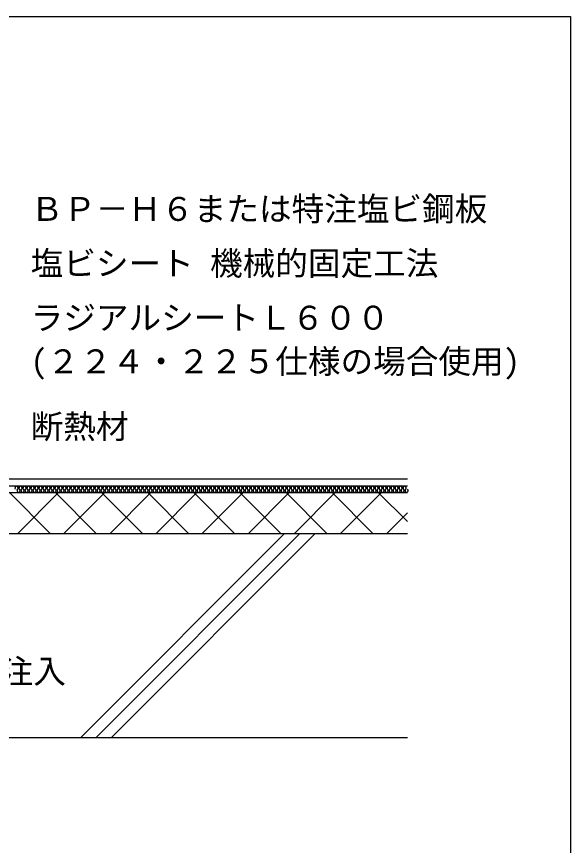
# Model space of a CAD drawing. Units: millimetres, scale not verified. Extents: x -663 to 617, y -965 to 1003.
# Drawn here: x 210 to 617, y -631 to -21 of the extents above; entities that cross this region are included whole.
import ezdxf
from ezdxf.enums import TextEntityAlignment as Align

# ---------------------------------------------------------------- set-up
doc = ezdxf.new("R2010")
doc.units = ezdxf.units.MM
doc.header["$LTSCALE"] = 8
for name, color, linetype in [('4-2', 7, 'Continuous'), ('4-3', 3, 'Continuous'), ('4-4', 2, 'Continuous'), ('4-A', 7, 'Continuous'), ('4-D', 4, 'Continuous'), ('4-E', 4, 'Continuous'), ('F-7', 1, 'Continuous')]:
    doc.layers.add(name, color=color, linetype=linetype)
doc.styles.add('ＭＳ ゴシック', font='')
doc.styles.get('ＭＳ ゴシック').set_extended_font_data('MS Gothic')

msp = doc.modelspace()

# ---------------------------------------------------------------- linework, layer by layer
at = {"layer": '4-2'}
for p, q in [((-12.883, -366.432), (497.117, -366.432)), ((11.979, -371.432), (497.117, -371.432)), ((-12.883, -401.432), (497.117, -401.432))]:
    msp.add_line(p, q, dxfattribs=at)
at = {"layer": '4-3'}
msp.add_line((137.117, -551.432), (497.117, -551.432), dxfattribs=at)
at = {"layer": '4-4'}
msp.add_line((43.29, -361.432), (497.117, -361.432), dxfattribs=at)
at = {"layer": '4-D'}
for p, q in [((204.207, -371.432), (234.207, -401.432)), ((210.408, -401.432), (240.408, -371.432)), ((238.148, -371.432), (268.148, -401.432)), ((244.349, -401.432), (274.349, -371.432)), ((272.089, -371.432), (302.089, -401.432)), ((278.29, -401.432), (308.29, -371.432)), ((306.03, -371.432), (336.03, -401.432)), ((312.231, -401.432), (342.231, -371.432)), ((339.972, -371.432), (369.972, -401.432)), ((346.172, -401.432), (376.172, -371.432)), ((373.913, -371.432), (403.913, -401.432)), ((380.113, -401.432), (410.113, -371.432)), ((407.854, -371.432), (437.854, -401.432)), ((414.054, -401.432), (444.054, -371.432)), ((441.795, -371.432), (471.795, -401.432)), ((447.996, -401.432), (477.996, -371.432)), ((475.736, -371.432), (497.117, -392.813)), ((481.937, -401.432), (497.117, -386.251))]:
    msp.add_line(p, q, dxfattribs=at)
for centre, start, end in [((209.5, -367.973), 307.52351, 232.47649), ((210.972, -369.89), 127.52351, 52.47649), ((212.444, -367.973), 307.52351, 232.47649), ((213.916, -369.89), 127.52351, 52.47649), ((215.388, -367.973), 307.52351, 232.47649), ((216.86, -369.89), 127.52351, 52.47649), ((218.331, -367.973), 307.52351, 232.47649), ((219.803, -369.89), 127.52351, 52.47649), ((221.275, -367.973), 307.52351, 232.47649), ((222.747, -369.89), 127.52351, 52.47649), ((224.219, -367.973), 307.52351, 232.47649), ((225.691, -369.89), 127.52351, 52.47649), ((227.163, -367.973), 307.52351, 232.47649), ((228.635, -369.89), 127.52351, 52.47649), ((230.107, -367.973), 307.52351, 232.47649), ((231.579, -369.89), 127.52351, 52.47649), ((233.051, -367.973), 307.52351, 232.47649), ((234.523, -369.89), 127.52351, 52.47649), ((235.995, -367.973), 307.52351, 232.47649), ((237.467, -369.89), 127.52351, 52.47649), ((238.939, -367.973), 307.52351, 232.47649), ((240.411, -369.89), 127.52351, 52.47649), ((241.883, -367.973), 307.52351, 232.47649), ((243.355, -369.89), 127.52351, 52.47649), ((244.827, -367.973), 307.52351, 232.47649), ((246.299, -369.89), 127.52351, 52.47649), ((247.771, -367.973), 307.52351, 232.47649), ((249.243, -369.89), 127.52351, 52.47649), ((250.715, -367.973), 307.52351, 232.47649), ((252.187, -369.89), 127.52351, 52.47649), ((253.659, -367.973), 307.52351, 232.47649), ((255.13, -369.89), 127.52351, 52.47649), ((256.602, -367.973), 307.52351, 232.47649), ((258.074, -369.89), 127.52351, 52.47649), ((259.546, -367.973), 307.52351, 232.47649), ((261.018, -369.89), 127.52351, 52.47649), ((262.49, -367.973), 307.52351, 232.47649), ((263.962, -369.89), 127.52351, 52.47649), ((265.434, -367.973), 307.52351, 232.47649), ((266.906, -369.89), 127.52351, 52.47649), ((268.378, -367.973), 307.52351, 232.47649), ((269.85, -369.89), 127.52351, 52.47649), ((271.322, -367.973), 307.52351, 232.47649), ((272.794, -369.89), 127.52351, 52.47649), ((274.266, -367.973), 307.52351, 232.47649), ((275.738, -369.89), 127.52351, 52.47649), ((277.21, -367.973), 307.52351, 232.47649), ((278.682, -369.89), 127.52351, 52.47649), ((280.154, -367.973), 307.52351, 232.47649), ((281.626, -369.89), 127.52351, 52.47649), ((283.098, -367.973), 307.52351, 232.47649), ((284.57, -369.89), 127.52351, 52.47649), ((286.042, -367.973), 307.52351, 232.47649), ((287.514, -369.89), 127.52351, 52.47649), ((288.986, -367.973), 307.52351, 232.47649), ((290.458, -369.89), 127.52351, 52.47649), ((291.929, -367.973), 307.52351, 232.47649), ((293.401, -369.89), 127.52351, 52.47649), ((294.873, -367.973), 307.52351, 232.47649), ((296.345, -369.89), 127.52351, 52.47649), ((297.817, -367.973), 307.52351, 232.47649), ((299.289, -369.89), 127.52351, 52.47649), ((300.761, -367.973), 307.52351, 232.47649), ((302.233, -369.89), 127.52351, 52.47649), ((303.705, -367.973), 307.52351, 232.47649), ((305.177, -369.89), 127.52351, 52.47649), ((306.649, -367.973), 307.52351, 232.47649), ((308.121, -369.89), 127.52351, 52.47649), ((309.593, -367.973), 307.52351, 232.47649), ((311.065, -369.89), 127.52351, 52.47649), ((312.537, -367.973), 307.52351, 232.47649), ((314.009, -369.89), 127.52351, 52.47649), ((315.481, -367.973), 307.52351, 232.47649), ((316.953, -369.89), 127.52351, 52.47649), ((318.425, -367.973), 307.52351, 232.47649), ((319.897, -369.89), 127.52351, 52.47649), ((321.369, -367.973), 307.52351, 232.47649), ((322.841, -369.89), 127.52351, 52.47649), ((324.313, -367.973), 307.52351, 232.47649), ((325.785, -369.89), 127.52351, 52.47649), ((327.257, -367.973), 307.52351, 232.47649), ((328.728, -369.89), 127.52351, 52.47649), ((330.2, -367.973), 307.52351, 232.47649), ((331.672, -369.89), 127.52351, 52.47649), ((333.144, -367.973), 307.52351, 232.47649), ((334.616, -369.89), 127.52351, 52.47649), ((336.088, -367.973), 307.52351, 232.47649), ((337.56, -369.89), 127.52351, 52.47649), ((339.032, -367.973), 307.52351, 232.47649), ((340.504, -369.89), 127.52351, 52.47649), ((341.976, -367.973), 307.52351, 232.47649), ((343.448, -369.89), 127.52351, 52.47649), ((344.92, -367.973), 307.52351, 232.47649), ((346.392, -369.89), 127.52351, 52.47649), ((347.864, -367.973), 307.52351, 232.47649), ((349.336, -369.89), 127.52351, 52.47649), ((350.808, -367.973), 307.52351, 232.47649), ((352.28, -369.89), 127.52351, 52.47649), ((353.752, -367.973), 307.52351, 232.47649), ((355.224, -369.89), 127.52351, 52.47649), ((356.696, -367.973), 307.52351, 232.47649), ((358.168, -369.89), 127.52351, 52.47649), ((359.64, -367.973), 307.52351, 232.47649), ((361.112, -369.89), 127.52351, 52.47649), ((362.584, -367.973), 307.52351, 232.47649), ((364.056, -369.89), 127.52351, 52.47649), ((365.527, -367.973), 307.52351, 232.47649), ((366.999, -369.89), 127.52351, 52.47649), ((368.471, -367.973), 307.52351, 232.47649), ((369.943, -369.89), 127.52351, 52.47649), ((371.415, -367.973), 307.52351, 232.47649), ((372.887, -369.89), 127.52351, 52.47649), ((374.359, -367.973), 307.52351, 232.47649), ((375.831, -369.89), 127.52351, 52.47649), ((377.303, -367.973), 307.52351, 232.47649), ((378.775, -369.89), 127.52351, 52.47649), ((380.247, -367.973), 307.52351, 232.47649), ((381.719, -369.89), 127.52351, 52.47649), ((383.191, -367.973), 307.52351, 232.47649), ((384.663, -369.89), 127.52351, 52.47649), ((386.135, -367.973), 307.52351, 232.47649), ((387.607, -369.89), 127.52351, 52.47649), ((389.079, -367.973), 307.52351, 232.47649), ((390.551, -369.89), 127.52351, 52.47649), ((392.023, -367.973), 307.52351, 232.47649), ((393.495, -369.89), 127.52351, 52.47649), ((394.967, -367.973), 307.52351, 232.47649), ((396.439, -369.89), 127.52351, 52.47649), ((397.911, -367.973), 307.52351, 232.47649), ((399.383, -369.89), 127.52351, 52.47649), ((400.855, -367.973), 307.52351, 232.47649), ((402.326, -369.89), 127.52351, 52.47649), ((403.798, -367.973), 307.52351, 232.47649), ((405.27, -369.89), 127.52351, 52.47649), ((406.742, -367.973), 307.52351, 232.47649), ((408.214, -369.89), 127.52351, 52.47649), ((409.686, -367.973), 307.52351, 232.47649), ((411.158, -369.89), 127.52351, 52.47649), ((412.63, -367.973), 307.52351, 232.47649), ((414.102, -369.89), 127.52351, 52.47649), ((415.574, -367.973), 307.52351, 232.47649), ((417.046, -369.89), 127.52351, 52.47649), ((418.518, -367.973), 307.52351, 232.47649), ((419.99, -369.89), 127.52351, 52.47649), ((421.462, -367.973), 307.52351, 232.47649), ((422.934, -369.89), 127.52351, 52.47649), ((424.406, -367.973), 307.52351, 232.47649), ((425.878, -369.89), 127.52351, 52.47649), ((427.35, -367.973), 307.52351, 232.47649), ((428.822, -369.89), 127.52351, 52.47649), ((430.294, -367.973), 307.52351, 232.47649), ((431.766, -369.89), 127.52351, 52.47649), ((433.238, -367.973), 307.52351, 232.47649), ((434.71, -369.89), 127.52351, 52.47649), ((436.182, -367.973), 307.52351, 232.47649), ((437.654, -369.89), 127.52351, 52.47649), ((439.125, -367.973), 307.52351, 232.47649), ((440.597, -369.89), 127.52351, 52.47649), ((442.069, -367.973), 307.52351, 232.47649), ((443.541, -369.89), 127.52351, 52.47649), ((445.013, -367.973), 307.52351, 232.47649), ((446.485, -369.89), 127.52351, 52.47649), ((447.957, -367.973), 307.52351, 232.47649), ((449.429, -369.89), 127.52351, 52.47649), ((450.901, -367.973), 307.52351, 232.47649), ((452.373, -369.89), 127.52351, 52.47649), ((453.845, -367.973), 307.52351, 232.47649), ((455.317, -369.89), 127.52351, 52.47649), ((456.789, -367.973), 307.52351, 232.47649), ((458.261, -369.89), 127.52351, 52.47649), ((459.733, -367.973), 307.52351, 232.47649), ((461.205, -369.89), 127.52351, 52.47649), ((462.677, -367.973), 307.52351, 232.47649), ((464.149, -369.89), 127.52351, 52.47649), ((465.621, -367.973), 307.52351, 232.47649), ((467.093, -369.89), 127.52351, 52.47649), ((468.565, -367.973), 307.52351, 232.47649), ((470.037, -369.89), 127.52351, 52.47649), ((471.509, -367.973), 307.52351, 232.47649), ((472.981, -369.89), 127.52351, 52.47649), ((474.453, -367.973), 307.52351, 232.47649), ((475.924, -369.89), 127.52351, 52.47649), ((477.396, -367.973), 307.52351, 232.47649), ((478.868, -369.89), 127.52351, 52.47649), ((480.34, -367.973), 307.52351, 232.47649), ((481.812, -369.89), 127.52351, 52.47649), ((483.284, -367.973), 307.52351, 232.47649), ((484.756, -369.89), 127.52351, 52.47649), ((486.228, -367.973), 307.52351, 232.47649), ((487.7, -369.89), 127.52351, 52.47649), ((489.172, -367.973), 307.52351, 232.47649), ((490.644, -369.89), 127.52351, 52.47649), ((492.116, -367.973), 307.52351, 232.47649), ((493.588, -369.89), 127.52351, 52.47649), ((495.06, -367.973), 307.52351, 232.47649), ((496.532, -369.89), 127.52351, 52.47649)]:
    msp.add_arc(centre, 1.208, start, end, dxfattribs=at)
at = {"layer": '4-E'}
for p, q in [((256.68, -551.432), (406.68, -401.432)), ((267.994, -551.432), (417.994, -401.432)), ((279.307, -551.432), (429.307, -401.432))]:
    msp.add_line(p, q, dxfattribs=at)
at = {"layer": 'F-7'}
for p, q in [((-662.883, -21.432), (617.117, -21.432)), ((617.117, -21.432), (617.117, -965.432))]:
    msp.add_line(p, q, dxfattribs=at)

# ---------------------------------------------------------------- texts
at = {"layer": '4-A', "style": 'ＭＳ ゴシック'}
for s, p in [('ＢＰ－Ｈ６または特注塩ビ鋼板', (219.883, -176.929)), ('塩ビシート 機械的固定工法', (219.883, -216.929)), ('ラジアルシートＬ６００', (219.883, -256.929)), ('(２２４・２２５仕様の場合使用)', (219.883, -289.026)), ('断熱材', (219.883, -336.929)), ('ＥＬ-2001注入', (89.931, -516.92))]:
    msp.add_text(s, height=17.6, dxfattribs=at).set_placement(p, align=Align.BOTTOM_LEFT)

doc.saveas('drawing.dxf')
